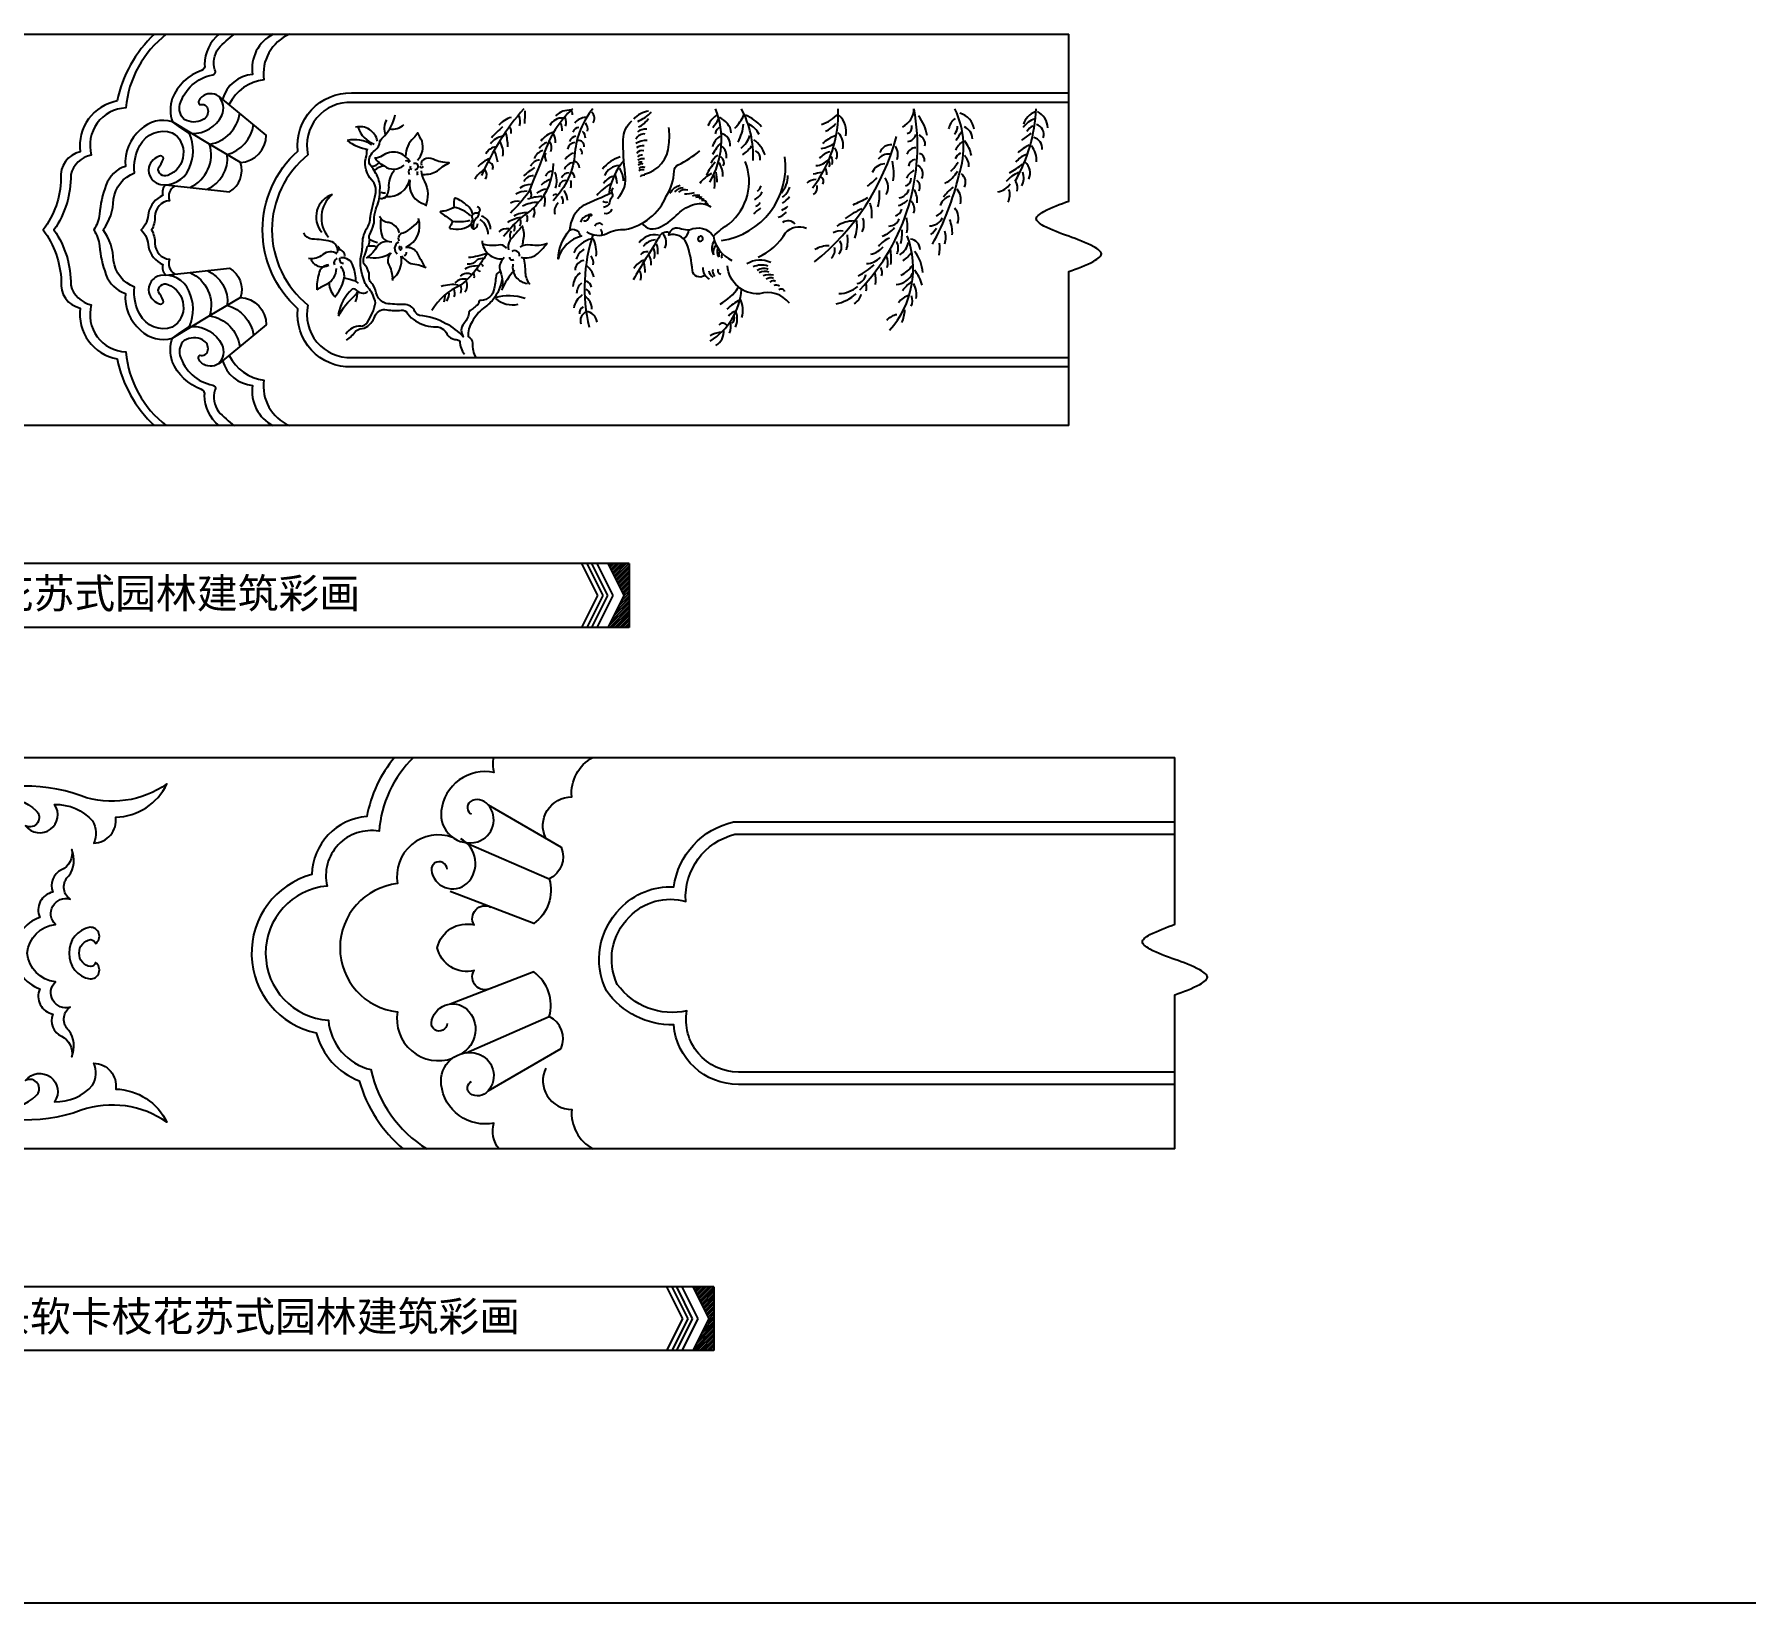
# Model space of a CAD drawing. Extents: x -66030 to 95157, y -13132 to 45879.
# Drawn here: x -53218 to -51468, y 1430 to 3033 of the extents above; entities that cross this region are included whole.
import ezdxf

# ---------------------------------------------------------------- set-up
doc = ezdxf.new("R2010")
doc.units = 0
doc.header["$LTSCALE"] = 100
doc.header["$MEASUREMENT"] = 0
for name, color, linetype in [('3', 11, 'CONTINUOUS'), ('4', 121, 'CONTINUOUS'), ('BH', 21, 'CONTINUOUS'), ('TEXT', 105, 'CONTINUOUS')]:
    doc.layers.add(name, color=color, linetype=linetype)
doc.styles.add('HZ', font='simhei.ttf')

# ---------------------------------------------------------------- blocks, each defined once
blk = doc.blocks.new('A$C366B4005')
at = {"layer": '3'}
for p, q in [((1121.8, 287.7), (1083.8, 310.5)), ((1153.2, 268.9), (1121.8, 287.7)), ((1153.2, 131.1), (1121.8, 112.3)), ((1121.8, 112.3), (1083.8, 89.5))]:
    blk.add_line(p, q, dxfattribs=at)
for points in [[(1065.4, 400, 0.157768), (1027.4, 331.8, 0.400948), (989.5, 279.8, 0.380949), (969.7, 252.3, -0.155962), (951.8, 200, -0.148848), (970.1, 147.7, 0.393108), (989.5, 120.2, 0.400948), (1027.4, 68.2, 0.157768), (1065.4, 0)], [(1077.5, 400, 0.208822), (1036.1, 324.7, 0.479942), (1000.8, 276.5, 0.287684), (979.8, 256.5, -0.156542), (962.7, 200, -0.156542), (979.8, 143.5, 0.287684), (1000.8, 123.5, 0.479942), (1036.1, 75.3, 0.208822), (1077.5, 0)], [(1131.5, 400, 0.230669), (1116.7, 369, -0.358818), (1113.6, 363, 0.212358), (1083.6, 334.4, 0.164274), (1083.8, 310.5)], [(1103.7, 298.6, 0.292956), (1134.2, 317.1, 0.31251), (1130.9, 336.8, 0.329343), (1113.9, 336.1, 0.185891), (1110.5, 331.3, 0.338359), (1111.8, 328, -0.482926), (1120.1, 322.9, -0.3358), (1114.6, 312.4, -0.252005), (1095.9, 312.9, -0.284666), (1091.5, 328.2, -0.285273), (1125.1, 358.6, 0.49334), (1127.2, 363.7, -0.224858), (1130.8, 385.4, -0.056461), (1147.2, 400)], [(1186.8, 400, 0.328433), (1165.7, 358.9, 0.313761), (1135, 333.6, 0.313761)], [(1203.3, 400, 0.339632), (1177.3, 353.4, 0.259308), (1141.9, 328.4, 0.259308)], [(2000, 0), (2000, 157.5, 0.033865), (2025.6, 168, 0.043189), (2031.4, 172.2, 0.176583), (2033.3, 175.5, 0.176583), (2031.4, 178.8, 0.043189), (2025.6, 182.9, 0.033865), (2000, 193.5, -0.033865), (1974.4, 204, -0.043189), (1968.6, 208.2, -0.176583), (1966.7, 211.5, -0.176583), (1968.6, 214.8, -0.043189), (1974.4, 218.9, -0.033865), (2000, 229.5), (2000, 400)], [(1076.9, 246.1), (1142.2, 239.1, 0.358755), (1153.2, 268.9, 0.398291), (1179.7, 296.9), (1156.1, 316.3), (1131.1, 336.7)], [(2000, 60), (1266.9, 60, -0.456327), (1212, 119.4, -0.213452), (1175.9, 200, -0.213452), (1212, 280.6, -0.456327), (1266.9, 340), (2000, 340)], [(1101.7, 243.5, 0.374928), (1121.8, 287.7, 0.329701), (1152.5, 319.2, 0.329701)], [(2000, 330.4), (1267.1, 330.4, 0.491968), (1222.3, 276.8, 0.227258), (1185.5, 200, 0.227258), (1222.3, 123.2, 0.491968), (1267.1, 69.6), (2000, 69.6)], [(1419.7, 156.8, 0.271502), (1415, 154.8, -0.007399), (1412.6, 140.2, -0.371655), (1399.3, 128, 0.409736), (1396.8, 125.8, -0.203658), (1393.2, 121.5, -0.016423), (1389, 118.3, 0.260763), (1386.7, 114.3, -0.132459), (1381.5, 104.1, 0.339926), (1381.1, 90.8, 0.098569), (1363.4, 104.2, 0.106954), (1336.3, 112.7, -0.191089), (1331.5, 116.5, 0.348555), (1320, 123.7, -0.032408), (1301.8, 124.9, -0.180587), (1292.9, 133, 0.071971), (1288.9, 143.7, -0.102396), (1285.2, 148.8, -0.029177), (1284.7, 155.7, 0.151948), (1279.5, 165.2, -0.200396), (1280.4, 174.3, 0.084097), (1282.8, 182.8, 0.147322), (1284.5, 184.7, 0.056528), (1285.4, 190.3, -0.234813), (1285.4, 195.4, 0.045865), (1289.4, 205.3, 0.096775), (1290, 212.8, -0.067079), (1292.5, 223.4, 0.10299), (1295.9, 240.6, 0.147639), (1292.6, 256.3, 0.035246), (1284.9, 268.1, -0.300774), (1290.8, 281.3, 0.223209), (1295.9, 290.5, -0.125941), (1300.6, 296.1, 0.131074), (1311.4, 317.5)], [(1492.7, 323.8, 0.128936), (1463.4, 277.3, -0.005798), (1447.6, 238.2, -0.046637), (1429.3, 217.3)], [(1513.4, 323.8, 0.14939), (1495.2, 279, -0.176577), (1472.8, 229.9)], [(1860.6, 185.3, 0.067201), (1887.7, 255.8, 0.19319), (1883.7, 323.8, 0.19319)], [(1013, 200, 0.157465), (1023.5, 231.3, -0.276967), (1045.1, 258.4, -0.156702), (1050.4, 286.2, -0.372936), (1083.6, 299.4, -0.291204), (1094.9, 276.9, -0.298541), (1079, 255.8, -0.621965), (1069.5, 263.4, 0.031553), (1074.4, 272, 0.481017), (1071.7, 275.8, 0.276731), (1059.8, 264, 0.428593), (1071.6, 246.6, 0.343565), (1100.5, 262.2, 0.223645), (1101.2, 298.6), (1092.5, 304.5), (1083.8, 310.5, 0.276433), (1051.2, 302.5, 0.245113), (1035.7, 265, 0.232108), (1015.8, 245.5, 0.070204), (1009.2, 216.1, -0.134511), (1003.3, 200, -0.134511), (1009.2, 183.9, 0.070204), (1015.8, 154.5, 0.232108), (1035.7, 135, 0.245113), (1051.2, 97.5, 0.276433), (1083.8, 89.5), (1092.5, 95.5), (1101.2, 101.4, 0.223645), (1100.5, 137.8, 0.343565), (1071.6, 153.4, 0.428593), (1059.8, 136, 0.276731), (1071.7, 124.2, 0.481017), (1074.4, 128, 0.031553), (1069.5, 136.6, -0.621965), (1079, 144.2, -0.298541), (1094.9, 123.1, -0.291204), (1083.6, 100.6, -0.372936), (1050.4, 113.8, -0.156702), (1045.1, 141.6, -0.276967), (1023.5, 168.7, 0.157465), (1013, 200)], [(1119.2, 241.6, 0.337264), (1139.7, 277, 0.295349), (1166.7, 307.6, 0.295349)], [(1334.4, 271.3, 0.26962), (1338.9, 290.7, 0.001002), (1334.7, 299.4, -0.05604), (1330.2, 293.9, 0.202286), (1322.1, 275.7, 0.202286)], [(1538.7, 232.2, 0.24689), (1546.6, 257.3, -0.030975), (1544.4, 292.6, -0.186055), (1553.2, 311.5)], [(1566.2, 257.1, 0.340448), (1591.1, 287.3, 0.073749), (1591.1, 304.7)], [(1276, 101.7, 0.293895), (1283.1, 105.9, 0.094689), (1291.4, 125.5, 0.114277), (1285.1, 139.5, -0.015102), (1280.9, 145.3, -0.117534), (1276, 170.5, 0.057803), (1278.1, 184.3, -0.132962), (1282.1, 201, 0.154784), (1286.1, 213.6, -0.013183), (1291.4, 236.5, 0.250472), (1287.6, 250.8, -0.241514), (1281.4, 273.4, 0.104024), (1282.4, 282.4)], [(1507.5, 198.1, 0.268291), (1527.8, 196.4, -0.139902), (1546.6, 200.5, 0.248843), (1588.6, 234.4, 0.128175), (1596.6, 260.2, -0.268542), (1600.7, 266.5, 0.056755), (1623, 280.9)], [(1326.8, 269.2, 0.455512), (1298.1, 275.7, -0.15673), (1290.3, 273.4)], [(1290.5, 273.4, 0.085815), (1300.2, 265.4, 0.35403), (1320.5, 266.2, 0.35403)], [(1338.3, 256.8, 0.132003), (1352.7, 259.3, 0.0887), (1359.6, 264.6, -0.042631), (1366.6, 268.5, -0.098824), (1350.3, 272.2, 0.250741), (1340.8, 272, 0.410809), (1338.3, 266.3, 0.410809)], [(1422.2, 193.5, -0.054498), (1442.4, 214.2, 0.085353), (1456.3, 226.2, 0.187807), (1473.3, 267.9, 0.187807)], [(1636.7, 193.7, -0.042348), (1652.8, 206.4, 0.329007), (1669.3, 269.8, 0.329007)], [(1076.9, 246.1, 0.283229), (1073.9, 235.4, 0.233543), (1059.3, 217.4, -0.192997), (1051.8, 200, -0.192997), (1059.3, 182.6, 0.233543), (1073.9, 164.6, 0.283229), (1076.9, 153.9)], [(1086.6, 245.1, 0.378714), (1080.8, 229.9, 0.390961), (1065.9, 213.8, -0.123614), (1062.5, 200, -0.123614), (1065.9, 186.2, 0.390961), (1080.8, 170.1, 0.378714), (1086.6, 154.9)], [(1338, 260.5, 0.118404), (1341.4, 249.6, -0.219409), (1342.4, 224.3)], [(1385.2, 225, 0.077701), (1373.1, 232.6, 0.350785), (1371.7, 231.1, 0.067905), (1371.7, 223.3, -0.145242), (1358, 219, 0.615273), (1357.7, 217.8, 0.006839), (1368.6, 210.1, -0.33146), (1369.8, 207.2, -0.031656), (1367.2, 203.4, 0.505496), (1367.9, 201.6, 0.243815), (1389.3, 205.9, 0.243815)], [(1534, 243.1, 0.31534), (1533.4, 236.9, -0.335126), (1532.6, 233, 0.148305), (1530.7, 228.1, -0.336023), (1524.5, 223.1)], [(1315.9, 197, 0.278249), (1305, 207.5, -0.282456), (1295.5, 213.9)], [(1296.9, 211.7, 0.122875), (1298.6, 192.4, 0.285776), (1308.1, 188, 0.285776)], [(1395.4, 223.9, -0.240669), (1397.8, 221.4, -0.306451), (1396.2, 217.1, 0.227297), (1390.6, 215.8, 0.230604), (1389.7, 212.7, -0.291615), (1390.5, 210, 0.259426), (1389.9, 202.1, 0.426248), (1393.5, 201.8, 0.205479), (1395.8, 206.7, 0.205479)], [(1391.5, 202.6, -0.214726), (1393.9, 211.8, 0.198431), (1397.3, 217.1, 0.469506)], [(1503.8, 209.9, 0.262914), (1506.6, 209.4, 0.162059), (1509.6, 213.1, 0.06662), (1509.6, 213.7, -0.261156), (1509.8, 214.9, -0.139848), (1510.9, 214.8, 0.159136), (1512.3, 214.9, 0.558919), (1512.3, 215.4, 0.165654), (1510.4, 215.8, 0.027441), (1507.9, 214.9, 0.256989), (1500.8, 208, 0.273983)], [(1564.1, 206.6, 0.168905), (1572.3, 201.1, 0.17061), (1583.3, 203.5, 0.086056), (1600.7, 216.6, -0.130867), (1617.9, 226.2, -0.219978), (1634.2, 223.5)], [(1252.5, 177, 0.413607), (1245.2, 188.3, 0.061742), (1226.7, 190.5, -0.294506), (1218.2, 197)], [(1315.7, 188.6, -0.492346), (1319.6, 197.1, 0.138996), (1335.8, 209.9, 0.138996)], [(1442, 204.2, 0.018494), (1428.7, 189.2, 0.254741), (1427.4, 179.6, 0.254741)], [(1441.2, 203.2, -0.183105), (1442.4, 190.2, 0.08488), (1441.8, 183.9, 0.08488)], [(1591.4, 197.2, 0.426625), (1581.1, 192.1, 0.009512), (1554.7, 149)], [(1627.5, 153.2, -0.553669), (1615.3, 158.5, 0.060541), (1609.4, 186.6, 0.361668), (1591.1, 194.7, -0.517024), (1604.2, 201.2, 0.085914), (1612.3, 200.1, -0.371813), (1636.7, 193.7, 0.241541), (1655.6, 168.7, 0.241541)], [(1682.4, 172.2, 0.15483), (1710.5, 197.2, -0.323461), (1731.8, 201.8)], [(1252.1, 175.5, 0.347204), (1237.5, 174.8, -0.220973), (1222.9, 170.8)], [(1305.8, 187.9, 0.270543), (1293.6, 183.9, -0.116012), (1281.9, 171.3)], [(1307.2, 176.2, 0.260649), (1304, 166.6, -0.128796), (1308.7, 148.4)], [(1322.5, 182.2, -0.276198), (1333.4, 177.6, 0.027768), (1342.1, 161.9, 0.027768)], [(1406.1, 176.1, 0.028264), (1398.8, 165.6, -0.076988), (1378.2, 143.5, 0.158739), (1349, 117.7)], [(1425.4, 180.9, 0.252037), (1419.2, 184.7, -0.110526), (1401.2, 185.4)], [(1467.1, 186, -0.125429), (1449.8, 184.6, 0.154515), (1439.1, 182.5, 0.154515)], [(1440.2, 172.1, 0.221905), (1455.9, 174.8, 0.018161), (1466.5, 185.5)], [(1076.9, 153.9), (1142.2, 160.9, -0.358755), (1153.2, 131.1, -0.398291), (1179.7, 103.1), (1156.1, 83.7), (1131.1, 63.3)], [(1119.2, 158.4, -0.337264), (1139.7, 123, -0.295349), (1166.7, 92.4, -0.295349)], [(1249.9, 131.8, 0.123748), (1259, 149.3, 0.255687), (1256, 162.5)], [(1317.9, 173.7, 0.124424), (1327.5, 165.6, -0.09219), (1343.1, 161.5)], [(1402.1, 170.7, 0.181281), (1395.4, 169.3, 0.181281)], [(1423, 171.7, 0.262651), (1418.3, 159.4, -0.130765), (1420.8, 139.8)], [(1449, 144.4, -0.136302), (1444.7, 156.2, 0.06009), (1442.7, 172, 0.06009)], [(1714.4, 125, 0.321271), (1683.7, 134.7, -0.401809), (1651, 163.2)], [(1101.7, 156.5, -0.374928), (1121.8, 112.3, -0.329701), (1152.5, 80.8, -0.329701)], [(1273.8, 145.1, 0.146267), (1270.8, 147.6, 0.011582), (1259.7, 150.7)], [(1420.9, 150, -0.116796), (1411.6, 128.8, -0.069656), (1401.7, 120.2, 0.10162), (1390.1, 106.1, 0.162725), (1386.1, 91, -0.269725), (1390.4, 84.3, 0.131152), (1393.8, 69.6, 0.131152)], [(1273, 137.4, 0.315739), (1267.5, 139.6, 0.161426), (1253.2, 113.6)], [(1253.5, 111.8, -0.101239), (1270.3, 132.9, 0.205475), (1272.8, 137.3, 0.205475)], [(1261.6, 87.5, 0.096476), (1271.2, 96.9, -0.148471), (1279.9, 99.5, 0.180278), (1290.8, 111.6, -0.315441), (1301, 118.7, 0.068311), (1315.9, 117.8, -0.230235), (1323, 116.3, 0.119175), (1329.8, 108.7, 0.144067), (1350.8, 101, -0.360955), (1364.7, 92.7, 0.197298), (1372.5, 88, -0.150555), (1377.6, 86.4, 0.176636), (1382.3, 72.9)], [(1131.5, 0, -0.230669), (1116.7, 31, 0.358818), (1113.6, 37, -0.212358), (1083.6, 65.6, -0.164274), (1083.8, 89.5)], [(1103.7, 101.4, -0.292956), (1134.2, 82.9, -0.31251), (1130.9, 63.2, -0.329343), (1113.9, 63.9, -0.185891), (1110.5, 68.7, -0.338359), (1111.8, 72, 0.482926), (1120.1, 77.1, 0.3358), (1114.6, 87.6, 0.252005), (1095.9, 87.1, 0.284666), (1091.5, 71.8, 0.285273), (1125.1, 41.4, -0.49334), (1127.2, 36.3, 0.224858), (1130.8, 14.6, 0.056461), (1147.2, 0)], [(1141.9, 71.6, 0.259308), (1177.3, 46.6, 0.339632), (1203.3, 0)], [(1135, 66.4, 0.313761), (1165.7, 41.1, 0.328433), (1186.8, 0)]]:
    blk.add_lwpolyline(points, format="xyb", dxfattribs=at)
for points in [[(1489.8, 199.9, -0.364916), (1499.2, 197.6, 0.292047), (1502, 193.7, 0.265112), (1478, 170.6, -0.160952)], [(1621.5, 189, 0.960573), (1624.9, 193.4, 0.749118)]]:
    blk.add_lwpolyline(points, format="xyb", close=True, dxfattribs=at)
for centre, radius, start, end in [((1647.3, 146.6), 270.6, 139.069, 156.2416), ((1438.4, 287.3), 29, 106.7579, 136.7325), ((1422.2, 311), 17.1, 344.1542, 19.4194), ((1985.1, 298.7), 541.5, 177.5595, 178.9326), ((1489.7, 301.7), 20.7, 85.0958, 133.4706), ((1472.7, 310.1), 13.5, 342.9168, 21.397), ((1480, 317.1), 12.7, 2.7375, 24.4755), ((1506.4, 300.5), 14.4, 90.7975, 142.3855), ((1506, 314), 9.09, 328.9048, 43.7716), ((1574, 297), 24.7, 98.0998, 139.1267), ((1540.9, 352.9), 45.9, 293.713, 315.1551), ((1656.6, 294.8), 28, 123.7022, 155.7853), ((1559.7, 292.4), 85.3, 329.3354, 21.6258), ((1625.5, 336.8), 46.6, 315.1585, 335.7146), ((1573.3, 275.3), 104.1, 357.5929, 27.7967), ((1654.6, 279.2), 40.9, 39.8931, 68.387), ((1642.4, 318.7), 121.9, 321.7015, 2.4125), ((1737.1, 342.9), 36.4, 285.9019, 318.3311), ((1748.2, 300.1), 24.2, 350.2946, 44.5006), ((1631.8, 285.8), 213.5, 316.4575, 10.2614), ((1820.5, 324.5), 21.3, 296.4299, 358.254), ((1810.7, 289), 45.1, 9.5357, 37.5991), ((1883.5, 300.2), 19.9, 7.8365, 74.7951), ((1808, 329.5), 158.6, 329.8415, 357.9485), ((1972.7, 301.7), 20.1, 110.2549, 161.3791), ((1958.6, 303.2), 20.1, 3.4438, 62.1144), ((1275.5, 287.4), 18.1, 10.8929, 104.3024), ((1299.9, 313.6), 27.8, 198.6403, 248.9602), ((1313.9, 303.9), 13.8, 143.9051, 208.8875), ((1308.5, 320.2), 17.2, 261.1275, 313.3572), ((1512.4, 202.6), 137.4, 131.5726, 138.156), ((1370.3, 284.4), 56.3, 0.5708, 15.1314), ((1419.2, 300.2), 10.9, 351.9872, 24.747), ((1481.2, 275), 26.2, 106.7828, 143.24), ((1481.7, 300.7), 13.6, 82.3483, 153.8855), ((1462, 291.1), 13.4, 350.4264, 31.7992), ((1467.4, 302.7), 14.8, 354.5753, 27.2896), ((1499.7, 297.5), 7.25, 93.4464, 159.2821), ((1498.5, 294.6), 7.4, 353.2145, 52.3797), ((1498.3, 302.9), 9.94, 349.4141, 39.1482), ((1566, 288.7), 9.39, 83.2852, 153.7289), ((1567.3, 289.8), 13.2, 84.6148, 127.5916), ((1550.9, 326), 22.8, 294.3361, 327.9978), ((1600.7, 336.1), 47.2, 318.5096, 330.8968), ((1652.4, 293.8), 14.7, 124.7665, 162.1125), ((1636.4, 297.2), 18.7, 5.9294, 69.914), ((1641.7, 286.8), 12.2, 354.5951, 75.1887), ((1626.2, 311.4), 41.5, 329.1478, 355.4208), ((1665, 289.3), 20.3, 24.3172, 67.0384), ((1741.7, 324.9), 25.8, 292.1713, 321.7226), ((1751.8, 287.1), 17.6, 346.0518, 44.2929), ((1832.4, 305.3), 7.35, 290.2691, 11.6352), ((1834.6, 299.4), 9.11, 274.8616, 349.6631), ((1895.3, 299.6), 18.5, 128.5535, 168.0831), ((1875.3, 305.8), 11.1, 315.7361, 1.3708), ((1575.2, 487.5), 366.6, 327.6908, 329.2852), ((1887.1, 292.3), 14.5, 3.5264, 64.904), ((2002.6, 231.6), 78.6, 121.4845, 130.5348), ((1971.6, 292.3), 22, 106.1581, 146.1982), ((1966.3, 296.9), 9.68, 106.6677, 158.5341), ((1964, 297.6), 10.5, 341.6479, 74.2528), ((1269.6, 258.7), 33.5, 57.5183, 102.4428), ((1292, 330.6), 49.1, 232.9557, 260.1303), ((1415.7, 271.5), 13.3, 94.4831, 151.0321), ((1425, 275.7), 20.4, 100.5024, 142.7714), ((1314, 247.6), 104.6, 11.8879, 18.1722), ((1403.2, 279.5), 18.6, 347.805, 35.2191), ((1466.2, 268), 13.6, 106.6452, 158.9999), ((1472.7, 274), 16.7, 111.505, 146.7683), ((1460.2, 284.1), 11.2, 339.7273, 32.3201), ((1495.8, 280.8), 8.46, 93.8189, 168.0119), ((1497.4, 287.5), 8.31, 98.7738, 158.5413), ((1499, 285.9), 5.6, 350.8583, 96.357), ((1498, 278.8), 4.49, 342.6661, 59.8608), ((1568.2, 270.6), 20.8, 87.884, 120.6598), ((1565.5, 270.4), 15.5, 88.6323, 118.8716), ((1563.7, 275.2), 6.04, 72.2513, 149.9724), ((1653.1, 280.7), 17.8, 122.1974, 166.5326), ((1680.6, 252.5), 51.2, 134.1518, 151.1566), ((1637.7, 275.5), 12.5, 350.4534, 51.0986), ((1648.3, 304.8), 27, 308.4163, 341.985), ((1649.4, 304.3), 32.2, 302.1045, 325.1678), ((1658, 265.1), 33.7, 19.958, 53.2892), ((1675.9, 273.1), 8.72, 347.666, 64.5103), ((1584.3, 361), 248.5, 308.7773, 344.6993), ((1760.8, 260.7), 19.9, 104.5877, 141.3727), ((1744.5, 309), 25.7, 275.0701, 308.7097), ((1771.4, 264.7), 33, 107.948, 134.6428), ((1754.7, 276.9), 8.67, 328.7796, 49.1667), ((1818.2, 275), 12, 85.1857, 159.263), ((1808.5, 276.7), 16.8, 343.8419, 32.2072), ((1844.5, 273), 11.1, 94.6869, 155.5064), ((1843.8, 288), 9.34, 348.1256, 68.7816), ((1908.7, 268.7), 27.7, 128.2199, 152.3709), ((1871.4, 271.4), 29.4, 9.1727, 41.849), ((1972.1, 257), 32.3, 112.7164, 137.6708), ((1941.7, 270.5), 25.5, 357.6367, 37.0109), ((1960.9, 283.2), 11.9, 355.5036, 73.8935), ((1287.9, 274.8), 9.45, 271.1104, 318.7235), ((1303.4, 244.9), 20.8, 99.254, 130.1452), ((1323, 267.7), 2.83, 16.1263, 110.7742), ((1328.7, 264.1), 1.91, 145.5559, 259.9732), ((1331.4, 264.1), 3.89, 33.5287, 108.0337), ((1332, 264.9), 3, 261.4455, 27.4428), ((1338.2, 265.5), 1.76, 194.9307, 345.0693), ((1423.3, 238.9), 37.5, 113.8901, 137.1224), ((1405.9, 263.9), 5.59, 339.2548, 77.3222), ((1504.8, 184.6), 94, 122.7269, 131.3245), ((1459.5, 260.8), 10.6, 92.348, 155.6487), ((1475.2, 275.1), 10.7, 159.9775, 209.1764), ((1494.9, 258), 11.1, 97.1343, 161.0234), ((1496.8, 266), 12.9, 103.1639, 152.5536), ((1492.7, 263.5), 7.06, 359.1492, 68.7607), ((1554.7, 236.1), 40.9, 108.7651, 140.222), ((1540.6, 249.3), 16.4, 90.8126, 156.8726), ((1592.5, 228.8), 63.1, 138.5491, 173.1084), ((1513.8, 247.9), 31.2, 4.1648, 29.1719), ((1563.8, 269.4), 7.05, 84.8763, 129.8099), ((1564.9, 261.7), 11.1, 83.4222, 118.6453), ((1563.4, 262.5), 5.05, 70.9103, 133.7519), ((1562.7, 264.7), 4.72, 74.9926, 123.9196), ((1564.8, 255.9), 8.26, 75.3404, 121.7099), ((1681.3, 230.9), 57.5, 138.2803, 154.0198), ((1651.5, 260.3), 19, 123.1301, 155.3317), ((1625.4, 256.5), 21, 355.0081, 34.864), ((1640.7, 268.7), 6.96, 331.5016, 57.3541), ((1634.1, 264.8), 76.4, 278.2461, 7.577), ((1741.4, 282.7), 16.8, 270.3235, 321.0267), ((1733.8, 255.9), 18.9, 0.9362, 22.428), ((1749.9, 267.3), 5.9, 332.1396, 34.9626), ((1747.1, 269.6), 11.4, 346.0332, 27.1606), ((1813.1, 252), 15.7, 94.3299, 154.7594), ((1815.5, 264.5), 12.9, 82.7835, 142.4854), ((1761.6, 258.1), 59.5, 352.2007, 11.8519), ((1843.9, 264.1), 7.92, 97.696, 171.3557), ((1840.3, 257), 10.6, 335.0792, 60.2556), ((1845.6, 271.4), 7, 349.4689, 73.7771), ((1846.6, 295.2), 48, 313.0124, 327.0948), ((1893.2, 269.3), 9.86, 113.8455, 159.2687), ((1883.3, 265.2), 14.7, 356.755, 47.4417), ((1889.4, 346.4), 101.3, 299.5573, 308.7815), ((1963.4, 256.5), 21.6, 107.8114, 144.0295), ((1946.4, 258.4), 14.2, 333.4849, 50.2809), ((1304.3, 256.7), 22.7, 265.1094, 346.6734), ((1327.1, 245.6), 22.3, 137.5554, 186.2414), ((1332.1, 259.8), 6.9, 158.8919, 205.6924), ((1346.7, 246.4), 20.7, 168.4632, 258.4525), ((1337, 257.8), 3.23, 144.176, 212.3503), ((1413.7, 240.3), 23.9, 118.4261, 151.3942), ((1396.3, 256.3), 8.73, 328.7184, 39.9141), ((1450.1, 228.4), 18.1, 90.3579, 128.0561), ((1452.3, 244.7), 10.6, 86.3895, 152.7866), ((1475.3, 232.3), 19.9, 104.6528, 137.7116), ((1471.8, 253.2), 6.82, 87.3809, 164.3032), ((1455.5, 250.3), 21.2, 339.4139, 24.5372), ((1485.5, 243.9), 6.51, 78.7326, 179.2432), ((1489.1, 250.3), 8.02, 89.4642, 158.6306), ((1476.6, 246.8), 14.9, 345.3695, 14.6305), ((1487.4, 253.1), 7.51, 359.9531, 53.0977), ((1566.6, 192.9), 64.7, 122.5077, 139.3354), ((1539.7, 237.2), 18.5, 108.495, 145.9221), ((1483.8, 241.6), 54.8, 6.009, 16.2135), ((1564.8, 253.5), 8.08, 81.4136, 121.8385), ((1565.8, 250.6), 5.48, 82.152, 138.0958), ((1605.1, 231.5), 14, 100.1737, 155.7133), ((1649.8, 227.5), 33.6, 116.3609, 143.5342), ((1603.3, 248.7), 35, 349.439, 11.384), ((1588.2, 248.3), 52.4, 0.486, 11.6966), ((1675, 248.3), 11, 307.7335, 343.3541), ((1687, 255.3), 25.9, 318.3622, 0.5014), ((1742.6, 234.5), 17.2, 92.7233, 127.6343), ((1753.6, 214), 45.3, 97.8399, 108.9724), ((1733.5, 243.7), 9.49, 306.644, 10.4954), ((1744.4, 249.7), 4.99, 326.0228, 59.1871), ((1760.8, 289.8), 56.2, 306.5018, 319.8801), ((1801.9, 243.6), 13.6, 327.2585, 43.2191), ((1830.9, 252.8), 8.16, 285.8027, 0.4269), ((1848.4, 246.5), 15.7, 113.8527, 155.3861), ((1839.6, 243.8), 8.32, 331.5856, 53.2467), ((1856.5, 277.9), 34.8, 299.1591, 328.8886), ((1883.5, 248.5), 11.1, 335.0322, 51.7117), ((1923.8, 258.3), 19.8, 280.247, 326.0484), ((1960.8, 227.6), 33.2, 111.2643, 138.5676), ((1935.6, 243.1), 12.1, 344.1058, 32.094), ((1937.1, 253.3), 16.9, 330.8299, 20.0723), ((1254.8, 213.3), 24.2, 108.0789, 220.3568), ((1267, 212.5), 31, 129.7142, 219.6574), ((1297.1, 237.1), 5.13, 248.0737, 317.6681), ((1299.6, 244.4), 6.41, 244.9416, 288.6051), ((1289.5, 242.9), 15.4, 315.1642, 0.9741), ((1436.4, 217), 12.4, 79.7344, 124.3606), ((1446.4, 216.2), 23.4, 90.0125, 119.7801), ((1458.9, 189.5), 38.8, 91.4609, 116.7039), ((1461.9, 190.8), 43.3, 90.7405, 110.756), ((1442.7, 236.2), 7.98, 343.6798, 36.6954), ((1470.7, 217), 25.2, 99.8444, 125.0587), ((1445.4, 229.3), 19.4, 343.5442, 15.2384), ((1475.5, 232.2), 4.02, 59.7727, 137.0193), ((1486.8, 218.8), 12.5, 135.1761, 192.2955), ((1476.1, 229.2), 7.25, 338.8869, 42.8983), ((1471.4, 230.5), 16.1, 359.8569, 37.3252), ((3200, -3471), 4066.4, 114.2008, 114.6617), ((1527, 233.3), 4.93, 230.4395, 292.9799), ((1605.8, 231.8), 11.2, 89.4783, 140.6076), ((1607.9, 230.7), 10.4, 75.0772, 130.6937), ((1607.7, 266.8), 30, 268.9455, 288.7266), ((1620.4, 217.3), 18.1, 82.6351, 106.1564), ((1621.6, 222.9), 10.7, 70.7614, 107.2978), ((1623.7, 226), 6.03, 52.9274, 108.5396), ((1625.2, 221.7), 8.43, 54.0575, 94.0719), ((1627.2, 221.8), 5.97, 42.1362, 83.3843), ((1670.7, 247.3), 18.1, 296.7987, 331.983), ((1677.8, 231), 7.25, 288.9572, 336.6008), ((1696.7, 249.3), 19, 304.0317, 342.4846), ((1689.4, 252.8), 31.3, 305.1239, 323.5517), ((1698.5, 413.6), 204.5, 293.3177, 298.043), ((1760.3, 236), 46.3, 344.5997, 5.1769), ((1817, 251.4), 27.9, 288.9044, 311.8961), ((1824.1, 245.6), 13.2, 281.4374, 342.0385), ((1830.5, 221.3), 11.7, 338.793, 43.1553), ((1823.1, 229.9), 22, 354.2846, 30.3228), ((1883, 219.8), 15.4, 107.9387, 159.7506), ((1906.6, 210.1), 41.8, 126.4617, 145.9817), ((1873.8, 231.2), 16, 343.6691, 41.1395), ((1925.1, 236), 14.7, 330.2389, 21.4394), ((1312, 204.5), 24.5, 296.0172, 17.0624), ((1366, 191.3), 32.3, 45.4845, 79.9151), ((1374.7, 212.3), 16.5, 16.3628, 50.3008), ((1387.2, 194.5), 19.5, 3.0595, 55.7326), ((1395.8, 201.8), 13, 356.0879, 72.1949), ((1444.2, 179.8), 33.1, 98.1567, 122.7917), ((1445.1, 193.9), 23.7, 86.2725, 121.0649), ((1433.2, 208), 6.69, 323.9632, 20.1074), ((1436.9, 211.7), 9.84, 339.1746, 20.4273), ((1441.6, 218.3), 12.5, 332.965, 20.1369), ((1523.1, 197.7), 33.4, 125.7308, 176.1509), ((1527.1, 223.3), 6.41, 250.8823, 339.7232), ((1746.1, 138.3), 103.8, 126.1098, 131.1738), ((1698.3, 229.9), 17.5, 285.3854, 318.3977), ((1695, 244.7), 27.1, 295.6652, 310.9822), ((1832.7, 125.9), 105.4, 114.8169, 125.5954), ((1771.9, 205.9), 18.8, 335.1698, 19.4105), ((1765.9, 216.2), 32.9, 352.9924, 19.8668), ((1816.2, 215.2), 11.2, 269.1779, 340.0992), ((1820.4, 223), 8.96, 285.2923, 348.918), ((1804.5, 204.2), 30.7, 346.7468, 15.4703), ((1857.6, 218.7), 14.6, 270.5751, 334.8267), ((1859, 227.4), 14.1, 292.0399, 331.3682), ((1844.7, 197), 36.3, 356.7559, 22.3935), ((1871.9, 212.1), 15.4, 339.3043, 41.5954), ((1375.9, 257.3), 48.8, 263.2859, 284.0145), ((1425.3, 189.5), 11.8, 78.9679, 132.4007), ((1439.8, 193.6), 11.2, 152.1782, 192.3833), ((1425.3, 202.3), 8.51, 334.7023, 20.7583), ((1682.7, 140.8), 177.7, 161.8735, 193.083), ((1519.9, 202), 4.81, 39.4579, 158.0712), ((1517.8, 196.6), 5.25, 340.4603, 47.3386), ((1577, 175.2), 19.9, 79.7514, 144.0378), ((1575.8, 187.3), 12.7, 332.3775, 42.8401), ((1600.9, 200.8), 10.9, 297.9065, 356.1187), ((1712.9, 199.9), 9.5, 40.4387, 125.3204), ((1766.7, 183.7), 15.4, 80.2932, 119.1493), ((1780.3, 178.5), 30.7, 89.4973, 124.4921), ((1742.4, 189.2), 31.8, 342.8006, 10.7048), ((1747.9, 204.4), 35.7, 339.142, 8.2482), ((1800.3, 220), 27.8, 288.9849, 320.7676), ((1746.3, 160.6), 94.7, 318.2127, 20.5705), ((1776, 198.7), 53.8, 346.5514, 1.4397), ((1831.2, 225.3), 40.9, 312.9674, 325.0078), ((1855.6, 192.2), 18.8, 340.2794, 20.7341), ((1251.2, 179.5), 3.69, 9.2606, 64.0443), ((1254.1, 173.8), 5.8, 350.6328, 96.3422), ((1290, 203), 31.6, 256.6773, 301.8374), ((1286.7, 166.7), 16.9, 72.5637, 98.3168), ((1305, 229.8), 44.1, 243.5612, 254.819), ((1317.8, 181.1), 6.95, 115.3018, 233.2744), ((1319.9, 176.9), 3.08, 283.8652, 7.9775), ((1378.6, 252.6), 80.9, 275.4681, 289.2394), ((1419.8, 189.9), 19.5, 183.2901, 274.571), ((1433.5, 173.8), 5.05, 352.3274, 125.7789), ((1518.3, 164.7), 27, 103.024, 153.9282), ((1511.2, 166.2), 15.2, 114.9319, 164.7439), ((1484.2, 176.7), 33, 353.8122, 26.3457), ((1568.6, 169.9), 7.91, 80.0991, 142.7372), ((1578.1, 173.8), 16, 92.2287, 144.9188), ((1553.6, 165.1), 19.6, 357.0135, 30.7548), ((1560.9, 175.1), 15.9, 343.9189, 27.0266), ((1562.7, 178.5), 17.4, 348.9433, 24.5627), ((1648.4, 181.2), 13.3, 143.1969, 210.02), ((1646.6, 177.3), 10.1, 133.7894, 196.2832), ((1648.3, 177.7), 7.92, 151.7168, 221.0585), ((1649.6, 174.1), 7.46, 145.0541, 192.3267), ((1650.4, 173), 5.43, 148.7681, 201.7379), ((1755.6, 153.4), 30.5, 90.8019, 119.8788), ((1748.6, 179.6), 12.3, 316.0913, 11.5996), ((1758, 182.7), 9.87, 314.973, 35.2447), ((1792.4, 198.5), 23.9, 282.7284, 318.7651), ((1825.4, 168.3), 24.8, 110.1468, 143.3326), ((1770, 171.1), 48.5, 352.4926, 10.1576), ((1812.6, 181.3), 13.1, 334.5239, 31.5434), ((1815.8, 192), 20.9, 303.666, 346.6095), ((1818.7, 189.6), 23.9, 299.1439, 330.1137), ((1837.1, 179.7), 11, 1.9261, 84.4465), ((1814.7, 155), 36, 2.2454, 39.583), ((1829, 181.9), 39.2, 348.8893, 6.7704), ((1237.1, 174.9), 12.6, 198.7684, 300.3905), ((1244, 153.5), 10.7, 92.9885, 172.4731), ((1231.4, 161.8), 20.2, 300.4994, 356.355), ((1253.5, 166.4), 4.63, 104.8541, 206.6268), ((1258.5, 169.8), 3.84, 156.0215, 272.9595), ((1257.4, 160.1), 11.5, 12.9205, 98.9006), ((1225.5, 146.7), 45.9, 0.6859, 20.3531), ((1294.1, 168.7), 23.8, 306.0816, 11.1511), ((1394.8, 138.7), 24.5, 84.8789, 119.6095), ((1386, 178.4), 13.1, 266.0246, 315.9841), ((1397.5, 160.3), 2.29, 174.4765, 297.6184), ((1396.9, 161), 4.99, 20.6671, 66.5745), ((1474.6, 117.1), 58.4, 134.686, 158.7165), ((1430.9, 172), 2.71, 176.862, 310.0385), ((1448.2, 162), 16.7, 169.1954, 263.3888), ((1505.8, 158.5), 10.5, 97.78, 177.3933), ((1492.4, 145.8), 23, 14.8782, 50.4536), ((1504.5, 166.5), 9.6, 346.4564, 44.0455), ((1572.5, 150.9), 19.6, 110.7151, 150.7645), ((1554.9, 152.6), 8.15, 331.7165, 46.8276), ((1451.9, 146.9), 115.6, 4.8007, 9.7196), ((1638.5, 161), 12.7, 176.767, 242.079), ((1644.5, 161.7), 13, 194.8311, 229.2129), ((1641.8, 157.6), 5.93, 159.2611, 232.0426), ((1644.9, 158.5), 3.66, 160.0986, 262.7934), ((1684.5, 142.5), 26.6, 65.8447, 120.5109), ((1685.9, 144.9), 19.2, 70.2126, 116.0276), ((1688, 149.3), 11.3, 66.0811, 125.0562), ((1689.1, 146.4), 11.2, 67.309, 119.0466), ((1748.1, 223.5), 79.3, 297.5363, 311.8137), ((1793.1, 184.7), 19, 270.4208, 319.1784), ((1798.3, 156.2), 10.9, 342.7969, 30.0332), ((1796.2, 166.5), 18.9, 345.5607, 21.1446), ((1816.3, 179.6), 28.6, 294.9618, 326.5163), ((1810, 132.2), 41.8, 15.8701, 39.5836), ((1273.2, 141.9), 41.9, 162.0219, 184.0564), ((1257, 103.5), 43.6, 110.2042, 125.7232), ((1265.3, 146.8), 21.5, 183.0744, 226.5792), ((1370.3, 109.5), 34.6, 80.5376, 109.8512), ((1381.8, 137), 12.8, 78.9338, 135.9352), ((1385.2, 145.2), 10.3, 62.4155, 134.1193), ((1368.5, 139), 10.7, 340.1091, 24.7897), ((1374.8, 143.3), 10.3, 321.0442, 23.81), ((1383.3, 152.2), 9.14, 352.8585, 25.0823), ((1510.7, 141.7), 17.5, 125.6141, 178.4645), ((1510.6, 135.1), 13.7, 129.7368, 179.5277), ((1504.6, 140), 7.81, 11.3169, 75.7317), ((1616.3, 173.1), 56, 299.0456, 325.0797), ((1693.7, 136.4), 17.9, 75.7243, 110.1433), ((1695.3, 142.6), 8.42, 69.152, 123.0711), ((1697.8, 143), 4.95, 60.146, 130.7277), ((1701, 138.2), 5.53, 53.4433, 115.683), ((1764.1, 166.4), 31.5, 271.8357, 309.6905), ((1781.5, 156.3), 11.3, 281.3683, 350.9008), ((1783.8, 141.3), 9.61, 338.6879, 23.6949), ((1770.4, 149), 32.3, 351.6464, 13.4763), ((1822.1, 164.2), 20.1, 273.8085, 335.6742), ((1866.9, 110), 46.3, 127.0005, 143.0947), ((1821.7, 133.8), 22.6, 350.5021, 29.7199), ((1250.4, 135.7), 22.6, 336.0531, 4.4074), ((1278.4, 143.8), 8.38, 229.3339, 308.7887), ((1333.6, 135.2), 29.1, 342.6109, 357.134), ((1352.4, 135), 14.1, 326.6715, 7.2268), ((1357.7, 135.6), 14.7, 344.5123, 16.3488), ((1428.1, 84.1), 48.6, 70.5922, 107.4949), ((1431.4, 150.4), 26.9, 230.0149, 282.3398), ((1515.8, 115.8), 22.2, 126.1613, 168.1922), ((1496.6, 118.7), 16, 1.094, 56.529), ((1503.8, 133), 6.94, 5.2374, 66.6207), ((1595.9, 145.2), 69.9, 302.6019, 354.9031), ((1715.8, 42.6), 100.6, 121.0512, 130.4949), ((1641.5, 118), 25.4, 343.17, 27.1756), ((1705.8, 135.2), 4.33, 24.2896, 121.8759), ((1753, 168.2), 44.7, 281.8594, 311.6085), ((1774.6, 136.6), 13.3, 296.4745, 349.6651), ((1840.7, 115.5), 17.9, 102.1654, 146.365), ((1825.3, 127.5), 14.8, 338.0555, 20.0336), ((1506.6, 115), 6.92, 116.4738, 185.6409), ((1510.3, 107.3), 9.5, 113.195, 200.0613), ((1505.8, 104.5), 12.1, 6.4867, 86.7295), ((1661, 107.1), 9.92, 96.497, 151.8876), ((1639.1, 100.9), 15.6, 335.453, 19.2545), ((1652.5, 109.7), 5.84, 300.9328, 27.4835), ((1640.5, 109.4), 20.7, 335.0367, 20.748), ((1826.8, 97.1), 16.5, 98.6635, 140.5804), ((1799.8, 119.5), 32.7, 334.4123, 357.867), ((1275.4, 85), 16.7, 86.9173, 148.9914), ((1647.1, 69.5), 26.1, 96.5941, 121.963), ((1630.1, 96.7), 17.4, 301.8743, 3.8647), ((1646.2, 98.9), 5.78, 39.5993, 133.0227)]:
    blk.add_arc(centre, radius, start, end, dxfattribs=at)
blk.add_ellipse((1316.8, 181.3), major_axis=(-0.06, 1.98), ratio=0.514681, dxfattribs=at)
at = {"layer": '4'}
blk.add_lwpolyline([(2000, 0), (0, 0), (0, 400), (2000, 400)], dxfattribs=at)
blk = doc.blocks.new('A$C4CCE1407')
at = {"layer": '3'}
for p, q in [((0, 65.3), (0, 0)), ((1101.2, 65.3), (0, 65.3)), ((21.6, 65.3), (5.3, 32.6)), ((32.8, 65.3), (16.5, 32.6)), ((38.4, 65.3), (22.1, 32.6)), ((43, 65.3), (26.7, 32.6)), ((48.6, 65.3), (32.3, 32.6)), ((1058.2, 65.3), (1052.6, 65.3)), ((1052.6, 65.3), (1068.9, 32.6)), ((1058.2, 65.3), (1074.5, 32.6)), ((1068.4, 65.3), (1062.8, 65.3)), ((1062.8, 65.3), (1079.1, 32.6)), ((1068.4, 65.3), (1084.7, 32.6)), ((1101.2, 65.3), (1079.6, 65.3)), ((1079.6, 65.3), (1095.9, 32.6)), ((1101.2, 65.3), (1101.2, 0)), ((5.3, 32.6), (21.6, 0)), ((16.5, 32.6), (32.8, 0)), ((22.1, 32.6), (38.4, 0)), ((26.7, 32.6), (43, 0)), ((32.3, 32.6), (48.6, 0)), ((1068.9, 32.6), (1052.6, 0)), ((1074.5, 32.6), (1058.2, 0)), ((1079.1, 32.6), (1062.8, 0)), ((1084.7, 32.6), (1068.4, 0)), ((1095.9, 32.6), (1079.6, 0)), ((0, 0), (21.6, 0)), ((1101.2, 0), (0, 0)), ((32.8, 0), (38.4, 0)), ((43, 0), (48.6, 0)), ((1058.2, 0), (1052.6, 0)), ((1068.4, 0), (1062.8, 0)), ((1101.2, 0), (1079.6, 0))]:
    blk.add_line(p, q, dxfattribs=at)
at = {"layer": 'BH'}
for p, q in [((0, 63.9), (1.3, 65.3)), ((0, 58.8), (6.4, 65.3)), ((0, 61.4), (3.9, 65.3)), ((0, 56.3), (9, 65.3)), ((0, 53.8), (11.5, 65.3)), ((0, 51.2), (14, 65.3)), ((0, 48.7), (16.6, 65.3)), ((0, 46.1), (19.1, 65.3)), ((0, 43.6), (21.5, 65.1)), ((0, 41), (19, 60)), ((0, 38.5), (16.4, 54.9)), ((1080, 64.6), (1080.6, 65.3)), ((1080.8, 62.9), (1083.2, 65.3)), ((1081.7, 61.2), (1085.7, 65.3)), ((1082.5, 59.5), (1088.3, 65.3)), ((1083.3, 57.8), (1090.8, 65.3)), ((1084.2, 56.1), (1093.4, 65.3)), ((1085, 54.4), (1095.9, 65.3)), ((1085.9, 52.7), (1098.4, 65.3)), ((1086.7, 51), (1101, 65.3)), ((1087.6, 49.3), (1101.2, 62.9)), ((1088.4, 47.6), (1101.2, 60.4)), ((1089.3, 45.9), (1101.2, 57.8)), ((1090.1, 44.2), (1101.2, 55.3)), ((1091, 42.5), (1101.2, 52.8)), ((0, 35.9), (13.9, 49.8)), ((0, 33.4), (11.3, 44.7)), ((0, 30.8), (8.8, 39.6)), ((1091.8, 40.8), (1101.2, 50.2)), ((1092.7, 39.1), (1101.2, 47.7)), ((1093.5, 37.4), (1101.2, 45.1)), ((1094.4, 35.7), (1101.2, 42.6)), ((1095.2, 34), (1101.2, 40)), ((1095.5, 31.8), (1101.2, 37.5)), ((0, 28.3), (6.2, 34.5)), ((0, 25.7), (5.8, 31.6)), ((0, 23.2), (6.7, 29.9)), ((0, 20.7), (7.5, 28.2)), ((0, 18.1), (8.4, 26.5)), ((0, 15.6), (9.2, 24.8)), ((0, 13), (10.1, 23.1)), ((0, 10.5), (10.9, 21.4)), ((0, 7.9), (11.8, 19.7)), ((0, 5.4), (12.6, 18)), ((1080.2, 1.2), (1101.2, 22.2)), ((1081.6, 0), (1101.2, 19.7)), ((1082.8, 6.3), (1101.2, 24.8)), ((1085.3, 11.4), (1101.2, 27.3)), ((1087.9, 16.5), (1101.2, 29.8)), ((1090.4, 21.6), (1101.2, 32.4)), ((1093, 26.7), (1101.2, 34.9)), ((0, 2.8), (13.5, 16.3)), ((0, 0.3), (14.3, 14.6)), ((2.3, 0), (15.2, 12.9)), ((4.8, 0), (16, 11.2)), ((7.3, 0), (16.8, 9.5)), ((9.9, 0), (17.7, 7.8)), ((12.4, 0), (18.5, 6.1)), ((15, 0), (19.4, 4.4)), ((17.5, 0), (20.2, 2.7)), ((20.1, 0), (21.1, 1)), ((1084.1, 0), (1101.2, 17.1)), ((1086.7, 0), (1101.2, 14.6)), ((1089.2, 0), (1101.2, 12)), ((1091.7, 0), (1101.2, 9.5)), ((1094.3, 0), (1101.2, 6.9)), ((1096.8, 0), (1101.2, 4.4)), ((1099.4, 0), (1101.2, 1.8))]:
    blk.add_line(p, q, dxfattribs=at)
blk = doc.blocks.new('A$C29B12B84')
at = {"layer": '3'}
for points in [[(1245.7, 400, 0.127739), (1217.5, 339.5, 0.387137), (1161.3, 280.3, 0.789792), (1165.8, 118.6, 0.245918), (1209.7, 69.6, 0.148367), (1254.5, 0)], [(1265.1, 400, 0.181422), (1230, 324.5, 0.538841), (1176.8, 268.5, 0.925725), (1178.2, 131.4, 0.325288), (1221.6, 81, 0.200989), (1278.7, 0, 0.154997)], [(1347, 400, 0.137116), (1347.4, 384.7, 0.440767), (1293.6, 345.5, 0.5439), (1330.8, 313.9, 0.541806), (1341.4, 351.7, 0.393209), (1323, 354.6, 0.548222), (1324.5, 342.2, 0.548222)], [(1400.4, 317.4, -0.550493), (1426.9, 359.8, -0.296586), (1448.4, 400, -0.263074)], [(2043.5, 0), (2043.5, 157.5, 0.033865), (2069, 168, 0.043189), (2074.9, 172.2, 0.176583), (2076.7, 175.5, 0.176583), (2074.9, 178.8, 0.043189), (2069, 182.9, 0.033865), (2043.5, 193.5, -0.033865), (2017.9, 204, -0.043189), (2012, 208.2, -0.176583), (2010.2, 211.5, -0.176583), (2012, 214.8, -0.043189), (2017.9, 218.9, -0.033865), (2043.5, 229.5), (2043.5, 400)], [(811.6, 341.7, -0.437242), (879.3, 345.8, -0.876849), (868.6, 330, 0.967348), (898.3, 351.9, -0.223877), (937.1, 335.1, -0.233075), (938.5, 312.4, 0.439628), (960.9, 338.9, 0.279959), (1013.2, 372.9, -0.240315), (925.5, 360.6, 0.218599), (792.9, 350.7, 0.389297)], [(2043.5, 65.8), (1597.3, 65.8, -0.392585), (1531.3, 126.7, -0.250704), (1462.4, 161.6, -0.32144), (1476.6, 245.7, -0.221981), (1531.3, 267.7, -0.313446), (1592.3, 334.2), (2043.5, 334.2)], [(1305.2, 318.3, 0.579255), (1248.9, 271, 0.897655), (1248.9, 140, 0.579255), (1305.2, 92.7)], [(1299.5, 285.7, 1.018481), (1283.5, 284.9, 0.602743), (1319.8, 271.2, 0.51052), (1313.5, 316.9)], [(2043.5, 78.5), (1597.3, 78.5, -0.467762), (1544.7, 141.1, -0.300521), (1473.5, 168.1, -0.318035), (1485.7, 236.8, -0.284288), (1543.5, 252.8, -0.363447), (1593.8, 321.5), (2043.5, 321.5)], [(1416.1, 308.3, -0.406027), (1404, 275.9, -0.31722), (1388.1, 230.2), (1302.5, 263.1)], [(1344, 163.9, -0.746894), (1327.1, 182.1, -0.419077), (1289.5, 205.5, -0.419077), (1327.1, 228.9, -0.746894), (1344, 247.1)], [(811.6, 58.3, 0.437242), (879.3, 54.2, 0.876849), (868.6, 70, -0.967348), (898.3, 48.1, 0.223877), (937.1, 64.9, 0.233075), (938.5, 87.6, -0.439628), (960.9, 61.1, -0.279959), (1013.2, 27.1, 0.240315), (925.5, 39.4, -0.218599), (792.9, 49.3, -0.389297)], [(1416.1, 102.7, 0.406027), (1404, 135.1, 0.31722), (1388.1, 180.8), (1302.5, 147.9)], [(1299.5, 128.1, -1.018481), (1283.5, 128.9, -0.602743), (1319.8, 142.6, -0.51052), (1313.5, 96.9)], [(1352.6, 0, -0.250567), (1347.4, 26.3, -0.440767), (1293.6, 65.5, -0.5439), (1330.8, 97.2, -0.541806), (1341.4, 59.3, -0.393209), (1323, 56.4, -0.548222), (1324.5, 68.8, -0.548222)], [(1400.4, 82.6, 0.550493), (1426.9, 40.2, 0.296586), (1448.4, 0, 0.263074)]]:
    blk.add_lwpolyline(points, format="xyb", dxfattribs=at)
for points in [[(1341.4, 351.7), (1416.1, 308.3)], [(1318.9, 312.8), (1404, 275.9)], [(1318.9, 98.2), (1404, 135.1)], [(1341.4, 59.3), (1416.1, 102.7)]]:
    blk.add_lwpolyline(points, dxfattribs=at)
for points in [[(870.2, 200, -0.351662), (899.1, 229.4, -0.774031), (914.1, 255.3, -0.484483), (912.9, 279, 0.257724), (915.8, 305.9, -0.35136), (905.4, 285, 0.408034), (896.6, 262.4, 0.477975), (883.2, 236.5, 0.324811), (857.8, 200, 0.324811), (883.2, 163.5, 0.477975), (896.6, 137.6, 0.408034), (905.4, 115, -0.35136), (915.8, 94.1, 0.257724), (912.9, 121, -0.484483), (914.1, 144.7, -0.774031), (899.1, 170.6, -0.351662)], [(923.5, 200, -0.389635), (935.3, 213.8, -0.281742), (940.2, 209.7, 0.751904), (934.6, 226.4, 0.378482), (913.2, 200, 0.378482), (934.6, 173.6, 0.751904), (940.2, 190.3, -0.281742), (935.3, 186.2, -0.389635)]]:
    blk.add_lwpolyline(points, format="xyb", close=True, dxfattribs=at)
at = {"layer": '4'}
blk.add_lwpolyline([(2043.5, 0), (0, 0), (0, 400), (2043.5, 400)], dxfattribs=at)

msp = doc.modelspace()

# ---------------------------------------------------------------- linework, layer by layer
at = {"layer": '3', "color": 2}
msp.add_line((-66009.4, 1429.7), (95156.9, 1429.7), dxfattribs=at)

# ---------------------------------------------------------------- block references
at = {"layer": '4'}
for name, p in [('A$C366B4005', (-54160.5, 2632.7)), ('A$C4CCE1407', (-53711.2, 2426.5)), ('A$C29B12B84', (-54095.5, 1893.6)), ('A$C4CCE1407', (-53624.4, 1687.4))]:
    msp.add_blockref(name, p, dxfattribs=at)

# ---------------------------------------------------------------- texts
at = {"layer": 'TEXT', "char_height": 30.6, "attachment_point": 4, "style": 'HZ'}
for s, insert in [('清式软卡枝花苏式园林建筑彩画', (-53469.2, 2459.6)), ('清式联珠箍头软卡枝花苏式园林建筑彩画', (-53472.7, 1720.5))]:
    msp.add_mtext(s, dxfattribs=dict(at, insert=insert))

doc.saveas('drawing.dxf')
